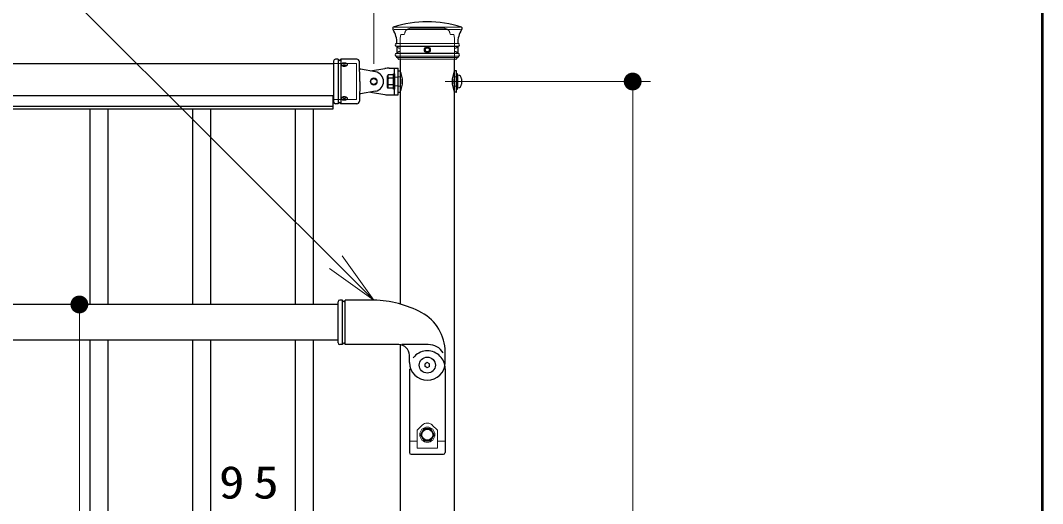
# Model space of a CAD drawing. Units: millimetres on the paper, scale 1:20. Extents: x -365 to 0, y 0 to 257.
# Drawn here: x -57.2 to 0, y 198 to 225.1 of the extents above; entities that cross this region are included whole.
import ezdxf

# ---------------------------------------------------------------- set-up
doc = ezdxf.new("R2010")
doc.units = ezdxf.units.MM
doc.linetypes.add('USER1', pattern=[4.5, 2.5, -2])
doc.layers.add('LY_1', color=7, linetype='Continuous', lineweight=25)
doc.layers.add('LY_3', color=7, linetype='Continuous', lineweight=13)
doc.styles.add('ＭＳ ゴシック', font='')
doc.styles.get('ＭＳ ゴシック').set_extended_font_data('MS Gothic')

# ---------------------------------------------------------------- blocks, each defined once
blk = doc.blocks.new('filled_dot')
at = {"color": 0, "linetype": 'Continuous', "lineweight": -2, "const_width": 1.25}
blk.add_lwpolyline([(-0.625, 0, 1), (0.625, 0, 1)], format="xyb", close=True, dxfattribs=at)

msp = doc.modelspace()

# ---------------------------------------------------------------- linework, layer by layer
at = {"layer": 'LY_1', "lineweight": 13}
for p, q in [((-37.455, 222.708), (-37.455, 236.633)), ((-33.455, 221.708), (-21.955, 221.708)), ((-22.955, 221.708), (-22.955, 166.708)), ((-39.223, 211.933), (-37.455, 209.458)), ((-37.455, 209.458), (-39.93, 211.226)), ((-37.455, 209.458), (-39.576, 211.58)), ((-53.942, 166.708), (-53.942, 209.208))]:
    msp.add_line(p, q, dxfattribs=at)
at = {"layer": 'LY_1', "color": 4}
for p, q in [((-36.38, 224.74), (-36.38, 224.64)), ((-32.53, 224.74), (-32.53, 224.64)), ((-36.18, 223.833), (-36.155, 223.848)), ((-32.73, 223.833), (-32.755, 223.848)), ((-36.18, 223.683), (-36.155, 223.669)), ((-36.18, 223.283), (-36.155, 223.298)), ((-36.155, 223.669), (-36.155, 223.298)), ((-32.73, 223.683), (-32.755, 223.669)), ((-32.755, 223.669), (-32.755, 223.298)), ((-32.73, 223.283), (-32.755, 223.298)), ((-36.18, 223.133), (-36.18, 223.081)), ((-35.968, 222.958), (-35.968, 209.231)), ((-32.943, 222.958), (-32.943, 166.708)), ((-32.73, 223.133), (-32.73, 223.081)), ((-36.093, 221.133), (-36.093, 222.283)), ((-36.068, 222.308), (-35.978, 222.308)), ((-35.968, 222.298), (-35.978, 222.308)), ((-32.943, 222.298), (-32.933, 222.308)), ((-32.843, 222.308), (-32.933, 222.308)), ((-32.818, 221.133), (-32.818, 222.283)), ((-36.068, 221.108), (-35.978, 221.108)), ((-35.968, 221.118), (-35.978, 221.108)), ((-32.943, 221.118), (-32.933, 221.108)), ((-32.843, 221.108), (-32.933, 221.108)), ((-35.968, 206.952), (-35.968, 166.708)), ((-35.455, 205.608), (-35.455, 200.908)), ((-33.455, 205.608), (-33.455, 200.908)), ((-34.643, 202.233), (-34.83, 201.908)), ((-34.267, 202.233), (-34.643, 202.233)), ((-34.08, 201.908), (-34.267, 202.233)), ((-34.83, 201.908), (-34.643, 201.583)), ((-34.643, 201.583), (-34.267, 201.583)), ((-34.267, 201.583), (-34.08, 201.908)), ((-35.355, 200.808), (-33.555, 200.808))]:
    msp.add_line(p, q, dxfattribs=at)
at = {"layer": 'LY_1', "color": 120, "lineweight": 13}
for p, q in [((-36.312, 224.758), (-34.455, 224.758)), ((-36.312, 224.633), (-34.455, 224.633)), ((-32.598, 224.758), (-34.455, 224.758)), ((-32.598, 224.633), (-34.455, 224.633)), ((-32.755, 223.848), (-36.155, 223.848)), ((-32.755, 223.669), (-36.155, 223.669)), ((-32.755, 223.298), (-36.155, 223.298)), ((-34.455, 223.058), (-36.131, 223.058)), ((-34.455, 223.058), (-32.779, 223.058))]:
    msp.add_line(p, q, dxfattribs=at)
at = {"layer": 'LY_1', "color": 4, "linetype": 'USER1', "lineweight": 13}
for p, q in [((-35.38, 224.692), (-34.455, 224.692)), ((-33.53, 224.692), (-34.455, 224.692)), ((-35.943, 224.342), (-35.98, 224.142)), ((-35.98, 224.142), (-35.98, 222.973)), ((-35.943, 224.342), (-35.777, 224.342)), ((-33.133, 224.342), (-32.968, 224.342)), ((-32.968, 224.342), (-32.93, 224.142)), ((-32.93, 224.142), (-32.93, 222.973)), ((-36.155, 223.646), (-36.055, 223.583)), ((-36.155, 223.321), (-36.055, 223.383)), ((-36.055, 223.583), (-35.98, 223.583)), ((-36.055, 223.383), (-35.98, 223.383)), ((-32.855, 223.583), (-32.93, 223.583)), ((-32.855, 223.383), (-32.93, 223.383)), ((-32.755, 223.646), (-32.855, 223.583)), ((-32.755, 223.321), (-32.855, 223.383)), ((-35.98, 222.973), (-35.995, 222.958)), ((-32.93, 222.973), (-32.915, 222.958)), ((-35.968, 221.708), (-35.968, 222.298)), ((-32.943, 221.708), (-32.943, 222.298)), ((-36.293, 221.958), (-36.093, 221.958)), ((-36.093, 221.971), (-35.968, 221.971)), ((-35.968, 221.118), (-35.968, 221.708)), ((-32.818, 221.971), (-32.943, 221.971)), ((-32.943, 221.118), (-32.943, 221.708)), ((-36.293, 221.458), (-36.093, 221.458)), ((-36.093, 221.446), (-35.968, 221.446)), ((-32.818, 221.446), (-32.943, 221.446))]:
    msp.add_line(p, q, dxfattribs=at)
at = {"layer": 'LY_1', "color": 4, "lineweight": 13}
for p, q in [((-36.18, 223.833), (-32.73, 223.833)), ((-32.73, 223.833), (-36.18, 223.833)), ((-32.73, 223.683), (-36.18, 223.683)), ((-32.73, 223.283), (-36.18, 223.283)), ((-36.18, 223.133), (-32.73, 223.133)), ((-32.73, 223.133), (-36.18, 223.133)), ((-32.853, 222.958), (-36.058, 222.958)), ((-35.03, 202.154), (-34.736, 202.443)), ((-35.03, 202.154), (-35.03, 201.15)), ((-33.88, 202.154), (-34.175, 202.443)), ((-33.88, 202.154), (-33.88, 201.15)), ((-35.455, 201.538), (-35.03, 201.538)), ((-33.88, 201.538), (-33.455, 201.538)), ((-35.03, 201.15), (-33.88, 201.15))]:
    msp.add_line(p, q, dxfattribs=at)
at = {"layer": 'LY_1', "color": 21}
for p, q in [((-39.705, 222.708), (-129.205, 222.708)), ((-39.73, 220.708), (-39.705, 220.708))]:
    msp.add_line(p, q, dxfattribs=at)
at = {"layer": 'LY_1', "color": 94}
for p, q in [((-39.705, 222.858), (-39.705, 220.558)), ((-39.455, 222.958), (-39.605, 222.958)), ((-39.455, 222.958), (-39.455, 220.458)), ((-38.405, 222.958), (-39.305, 222.958)), ((-39.305, 222.958), (-39.305, 220.458)), ((-38.226, 221.708), (-38.255, 222.812)), ((-37.358, 222.25), (-38.204, 222.401)), ((-38.226, 221.708), (-38.255, 220.604)), ((-37.358, 221.167), (-38.204, 221.016)), ((-39.455, 220.458), (-39.605, 220.458)), ((-38.405, 220.458), (-39.305, 220.458))]:
    msp.add_line(p, q, dxfattribs=at)
at = {"layer": 'LY_1', "color": 94, "linetype": 'USER1', "lineweight": 13}
for p, q in [((-39.705, 222.721), (-38.43, 222.721)), ((-38.43, 222.721), (-38.43, 220.696)), ((-39.705, 220.696), (-38.43, 220.696))]:
    msp.add_line(p, q, dxfattribs=at)
at = {"layer": 'LY_1', "color": 190}
for p, q in [((-37.634, 222.299), (-36.839, 222.436)), ((-36.583, 222.458), (-36.093, 222.458)), ((-36.293, 220.958), (-36.293, 222.458)), ((-36.093, 220.958), (-36.093, 222.458)), ((-37.634, 221.118), (-36.839, 220.98)), ((-36.583, 220.958), (-36.093, 220.958)), ((-129.18, 220.923), (-39.73, 220.923)), ((-39.73, 220.183), (-39.73, 220.923)), ((-129.18, 220.333), (-39.73, 220.333)), ((-129.18, 220.183), (-39.73, 220.183)), ((-39.455, 209.208), (-129.205, 209.208)), ((-39.455, 207.208), (-129.205, 207.208))]:
    msp.add_line(p, q, dxfattribs=at)
at = {"layer": 'LY_1'}
for p, q in [((-36.353, 222.133), (-36.293, 222.133)), ((-36.353, 221.283), (-36.353, 222.133)), ((-36.293, 222.133), (-36.293, 221.283)), ((-32.758, 222.133), (-32.818, 222.133)), ((-32.818, 222.133), (-32.818, 221.283)), ((-32.758, 221.283), (-32.758, 222.133)), ((-36.641, 222.084), (-36.678, 222.021)), ((-36.678, 221.396), (-36.678, 222.021)), ((-36.353, 222.084), (-36.641, 222.084)), ((-36.353, 221.896), (-36.641, 221.896)), ((-36.353, 222.084), (-36.353, 221.333)), ((-36.641, 221.333), (-36.678, 221.396)), ((-36.353, 221.521), (-36.641, 221.521)), ((-36.353, 221.333), (-36.641, 221.333)), ((-36.293, 221.283), (-36.353, 221.283)), ((-32.818, 221.283), (-32.758, 221.283)), ((-39.455, 207.058), (-39.455, 209.358)), ((-39.205, 209.458), (-39.355, 209.458)), ((-39.205, 206.958), (-39.205, 209.458)), ((-37.455, 209.458), (-39.055, 209.458)), ((-39.055, 206.958), (-39.055, 209.458)), ((-39.205, 206.958), (-39.355, 206.958)), ((-36.055, 206.958), (-39.055, 206.958)), ((-34.405, 206.958), (-35.877, 206.958)), ((-35.455, 205.958), (-35.455, 206.358)), ((-33.455, 205.958), (-33.455, 206.543)), ((-34.455, 205.953), (-34.58, 205.881)), ((-34.58, 205.736), (-34.58, 205.881)), ((-34.455, 205.664), (-34.58, 205.736)), ((-34.33, 205.881), (-34.455, 205.953)), ((-34.33, 205.736), (-34.455, 205.664)), ((-34.33, 205.736), (-34.33, 205.881))]:
    msp.add_line(p, q, dxfattribs=at)
at = {"layer": 'LY_1', "color": 131}
for p, q in [((-32.738, 222.058), (-32.758, 222.058)), ((-32.758, 222.058), (-32.758, 221.358)), ((-32.538, 221.858), (-32.538, 221.558)), ((-32.738, 221.358), (-32.758, 221.358))]:
    msp.add_line(p, q, dxfattribs=at)
at = {"layer": 'LY_1', "color": 40}
for p, q in [((-53.33, 209.208), (-53.33, 220.183)), ((-52.33, 209.208), (-52.33, 220.183)), ((-47.58, 209.208), (-47.58, 220.183)), ((-46.58, 209.208), (-46.58, 220.183)), ((-41.83, 209.208), (-41.83, 220.183)), ((-40.83, 209.208), (-40.83, 220.183)), ((-53.33, 173.233), (-53.33, 207.208)), ((-52.33, 173.233), (-52.33, 207.208)), ((-47.58, 173.233), (-47.58, 207.208)), ((-46.58, 173.233), (-46.58, 207.208)), ((-41.83, 173.233), (-41.83, 207.208)), ((-40.83, 173.233), (-40.83, 207.208))]:
    msp.add_line(p, q, dxfattribs=at)
at = {"layer": 'LY_1', "lineweight": 13}
msp.add_lwpolyline([(-37.455, 209.458), (-54.584, 226.587), (-94.413, 226.587)], dxfattribs=at)
at = {"layer": 'LY_1', "color": 94}
for points in [[(-39.268, 222.658), (-39.267, 222.667), (-39.265, 222.676), (-39.262, 222.685), (-39.258, 222.694), (-39.252, 222.702), (-39.246, 222.71), (-39.238, 222.718), (-39.23, 222.725), (-39.22, 222.732), (-39.21, 222.738), (-39.198, 222.743), (-39.186, 222.748), (-39.174, 222.752), (-39.161, 222.756), (-39.147, 222.759), (-39.133, 222.761), (-39.119, 222.762), (-39.105, 222.762), (-39.091, 222.762), (-39.077, 222.761), (-39.063, 222.759), (-39.05, 222.756), (-39.036, 222.752), (-39.024, 222.748), (-39.012, 222.743), (-39.001, 222.738), (-38.99, 222.732), (-38.981, 222.725), (-38.972, 222.718), (-38.964, 222.71), (-38.958, 222.702), (-38.952, 222.694), (-38.948, 222.685), (-38.945, 222.676), (-38.943, 222.667), (-38.943, 222.658), (-38.943, 222.649), (-38.945, 222.64), (-38.948, 222.631), (-38.952, 222.622), (-38.958, 222.614), (-38.964, 222.606), (-38.972, 222.598), (-38.981, 222.591), (-38.99, 222.584), (-39.001, 222.578), (-39.012, 222.572), (-39.024, 222.567), (-39.036, 222.563), (-39.05, 222.56), (-39.063, 222.557), (-39.077, 222.555), (-39.091, 222.554), (-39.105, 222.553), (-39.119, 222.554), (-39.133, 222.555), (-39.147, 222.557), (-39.161, 222.56), (-39.174, 222.563), (-39.186, 222.567), (-39.198, 222.572), (-39.21, 222.578), (-39.22, 222.584), (-39.23, 222.591), (-39.238, 222.598), (-39.246, 222.606), (-39.252, 222.614), (-39.258, 222.622), (-39.262, 222.631), (-39.265, 222.64), (-39.267, 222.649)], [(-39.268, 220.759), (-39.267, 220.768), (-39.265, 220.777), (-39.262, 220.786), (-39.258, 220.795), (-39.252, 220.803), (-39.246, 220.811), (-39.238, 220.819), (-39.23, 220.826), (-39.22, 220.833), (-39.21, 220.839), (-39.198, 220.844), (-39.186, 220.849), (-39.174, 220.854), (-39.161, 220.857), (-39.147, 220.86), (-39.133, 220.862), (-39.119, 220.863), (-39.105, 220.863), (-39.091, 220.863), (-39.077, 220.862), (-39.063, 220.86), (-39.05, 220.857), (-39.036, 220.854), (-39.024, 220.849), (-39.012, 220.844), (-39.001, 220.839), (-38.99, 220.833), (-38.981, 220.826), (-38.972, 220.819), (-38.964, 220.811), (-38.958, 220.803), (-38.952, 220.795), (-38.948, 220.786), (-38.945, 220.777), (-38.943, 220.768), (-38.943, 220.759), (-38.943, 220.75), (-38.945, 220.741), (-38.948, 220.732), (-38.952, 220.723), (-38.958, 220.715), (-38.964, 220.707), (-38.972, 220.699), (-38.981, 220.692), (-38.99, 220.685), (-39.001, 220.679), (-39.012, 220.673), (-39.024, 220.668), (-39.036, 220.664), (-39.05, 220.661), (-39.063, 220.658), (-39.077, 220.656), (-39.091, 220.655), (-39.105, 220.654), (-39.119, 220.655), (-39.133, 220.656), (-39.147, 220.658), (-39.161, 220.661), (-39.174, 220.664), (-39.186, 220.668), (-39.198, 220.673), (-39.21, 220.679), (-39.22, 220.685), (-39.23, 220.692), (-39.238, 220.699), (-39.246, 220.707), (-39.252, 220.715), (-39.258, 220.723), (-39.262, 220.732), (-39.265, 220.741), (-39.267, 220.75)]]:
    msp.add_lwpolyline(points, close=True, dxfattribs=at)
for points in [[(-39.205, 222.575), (-39.205, 222.584), (-39.204, 222.592), (-39.2, 222.601), (-39.195, 222.609), (-39.189, 222.616), (-39.181, 222.623), (-39.171, 222.629), (-39.161, 222.635), (-39.149, 222.639), (-39.137, 222.642), (-39.123, 222.644), (-39.11, 222.645), (-39.097, 222.645), (-39.083, 222.644), (-39.071, 222.642), (-39.058, 222.638), (-39.047, 222.633), (-39.037, 222.628), (-39.027, 222.622), (-39.02, 222.615), (-39.013, 222.607), (-39.009, 222.599), (-39.006, 222.59), (-39.005, 222.582), (-39.005, 222.579), (-39.006, 222.575)], [(-39.205, 220.841), (-39.205, 220.833), (-39.203, 220.824), (-39.2, 220.815), (-39.195, 220.807), (-39.188, 220.799), (-39.179, 220.792), (-39.169, 220.786), (-39.158, 220.781), (-39.145, 220.777), (-39.132, 220.774), (-39.119, 220.772), (-39.105, 220.771), (-39.091, 220.772), (-39.078, 220.774), (-39.065, 220.777), (-39.052, 220.781), (-39.041, 220.786), (-39.031, 220.792), (-39.023, 220.799), (-39.016, 220.807), (-39.01, 220.815), (-39.007, 220.824), (-39.005, 220.833), (-39.006, 220.841)]]:
    msp.add_lwpolyline(points, dxfattribs=at)
at = {"layer": 'LY_1', "color": 4, "linetype": 'USER1', "lineweight": 13}
for points in [[(-35.968, 221.446), (-35.965, 221.448), (-35.962, 221.455), (-35.959, 221.466), (-35.956, 221.481), (-35.954, 221.5), (-35.951, 221.523), (-35.949, 221.549), (-35.948, 221.577), (-35.946, 221.608), (-35.945, 221.64), (-35.945, 221.674), (-35.945, 221.708), (-35.945, 221.743), (-35.945, 221.776), (-35.946, 221.809), (-35.948, 221.84), (-35.949, 221.868), (-35.951, 221.894), (-35.954, 221.917), (-35.956, 221.936), (-35.959, 221.951), (-35.962, 221.962), (-35.965, 221.969), (-35.968, 221.971)], [(-32.943, 221.446), (-32.946, 221.448), (-32.949, 221.455), (-32.951, 221.466), (-32.954, 221.481), (-32.957, 221.5), (-32.959, 221.523), (-32.961, 221.549), (-32.962, 221.577), (-32.964, 221.608), (-32.965, 221.64), (-32.965, 221.674), (-32.966, 221.708), (-32.965, 221.743), (-32.965, 221.776), (-32.964, 221.809), (-32.962, 221.84), (-32.961, 221.868), (-32.959, 221.894), (-32.957, 221.917), (-32.954, 221.936), (-32.951, 221.951), (-32.949, 221.962), (-32.946, 221.969), (-32.943, 221.971)]]:
    msp.add_lwpolyline(points, dxfattribs=at)
at = {"layer": 'LY_1', "color": 4}
for centre, radius in [((-34.455, 223.483), 0.163), ((-34.455, 223.483), 0.113), ((-34.455, 201.908), 0.312)]:
    msp.add_circle(centre, radius, dxfattribs=at)
at = {"layer": 'LY_1', "color": 94, "lineweight": 13}
msp.add_circle((-37.455, 221.708), 0.2, dxfattribs=at)
at = {"layer": 'LY_1', "color": 94}
msp.add_circle((-37.455, 221.708), 0.17, dxfattribs=at)
at = {"layer": 'LY_1'}
msp.add_circle((-34.455, 205.808), 0.45, dxfattribs=at)
at = {"layer": 'LY_1', "color": 4, "lineweight": 13}
msp.add_circle((-34.455, 201.908), 0.425, dxfattribs=at)
at = {"layer": 'LY_1', "color": 4}
for centre, radius, start, end in [((-34.455, 218.732), 6.326, 90, 107.55), ((-34.455, 218.732), 6.326, 72.45, 90), ((-36.355, 224.74), 0.025, 107.55, 180), ((-36.355, 224.64), 0.025, 180, 211.6923), ((-37.639, 223.848), 1.484, 0, 31.6923), ((-31.271, 223.848), 1.484, 148.3077, 180), ((-32.555, 224.74), 0.025, 0, 72.45), ((-32.555, 224.64), 0.025, 328.3077, 0), ((-36.18, 223.758), 0.075, 90, 270), ((-32.73, 223.758), 0.075, 270, 90), ((-36.18, 223.208), 0.075, 90, 270), ((-32.73, 223.208), 0.075, 270, 90), ((-36.155, 223.081), 0.025, 180, 258.463), ((-36.18, 222.958), 0.1, 11.537, 78.463), ((-36.058, 222.983), 0.025, 191.537, 270), ((-32.853, 222.983), 0.025, 270, 348.463), ((-32.73, 222.958), 0.1, 101.537, 168.463), ((-32.755, 223.081), 0.025, 281.537, 0), ((-36.068, 222.283), 0.025, 90, 180), ((-37.344, 221.708), 1.498, 336.8025, 23.1975), ((-31.566, 221.708), 1.498, 156.8024, 203.1976), ((-32.843, 222.283), 0.025, 0, 90), ((-36.068, 221.133), 0.025, 180, 270), ((-32.843, 221.133), 0.025, 270, 0), ((-35.355, 200.908), 0.1, 180, 270), ((-33.555, 200.908), 0.1, 270, 0)]:
    msp.add_arc(centre, radius, start, end, dxfattribs=at)
at = {"layer": 'LY_1', "color": 4, "linetype": 'USER1', "lineweight": 13}
for centre, radius, start, end in [((-35.38, 224.342), 0.35, 90, 172.8192), ((-33.53, 224.342), 0.35, 7.1808, 90), ((-35.777, 224.392), 0.05, 270, 352.8192), ((-33.133, 224.392), 0.05, 187.1808, 270)]:
    msp.add_arc(centre, radius, start, end, dxfattribs=at)
at = {"layer": 'LY_1', "color": 94}
for centre, radius, start, end in [((-39.605, 222.858), 0.1, 90, 180), ((-39.38, 222.958), 0.075, 180, 0), ((-38.405, 222.808), 0.15, 1.5, 90), ((-38.196, 222.45), 0.05, 181.5, 259.8551), ((-37.455, 221.708), 0.55, 280.1449, 79.8551), ((-38.196, 220.966), 0.05, 100.1449, 178.5), ((-39.605, 220.558), 0.1, 180, 270), ((-39.38, 220.458), 0.075, 0, 180), ((-38.405, 220.608), 0.15, 270, 358.5)]:
    msp.add_arc(centre, radius, start, end, dxfattribs=at)
at = {"layer": 'LY_1', "color": 94, "lineweight": 13}
for centre, start, end in [((-39.605, 222.858), 90, 180), ((-39.605, 220.558), 180, 270)]:
    msp.add_arc(centre, 0.1, start, end, dxfattribs=at)
at = {"layer": 'LY_1', "color": 190}
for centre, start, end in [((-36.583, 220.958), 90, 99.8045), ((-36.583, 222.458), 260.1956, 270)]:
    msp.add_arc(centre, 1.5, start, end, dxfattribs=at)
at = {"layer": 'LY_1'}
for centre, radius, start, end in [((-36.504, 221.99), 0.166, 145.6159, 214.3841), ((-36.049, 221.708), 0.621, 162.4121, 197.5879), ((-36.504, 221.427), 0.166, 145.6158, 214.3842), ((-39.355, 209.358), 0.1, 90, 180), ((-39.13, 209.458), 0.075, 180, 0), ((-37.613, 203.46), 6, 61.7339, 88.496), ((-35.955, 206.543), 2.5, 0, 61.7339), ((-39.355, 207.058), 0.1, 180, 270), ((-39.13, 206.958), 0.075, 0, 180), ((-36.055, 206.358), 0.6, 0, 90), ((-34.405, 205.958), 1, 32.5025, 90), ((-34.455, 205.958), 1, 180, 0)]:
    msp.add_arc(centre, radius, start, end, dxfattribs=at)
at = {"layer": 'LY_1', "color": 131}
for centre, start, end in [((-32.738, 221.858), 0, 90), ((-32.738, 221.558), 270, 0)]:
    msp.add_arc(centre, 0.2, start, end, dxfattribs=at)
at = {"layer": 'LY_1', "color": 4, "linetype": 'USER1'}
msp.add_arc((-34.455, 205.608), 1, 0, 180, dxfattribs=at)
at = {"layer": 'LY_1', "color": 4, "lineweight": 13}
msp.add_arc((-34.455, 202.158), 0.4, 45.4617, 134.5383, dxfattribs=at)
at = {"layer": 'LY_3', "lineweight": 50}
msp.add_line((0, 0), (0, 257), dxfattribs=at)

# ---------------------------------------------------------------- block references
at = {"layer": 'LY_1', "lineweight": 13, "xscale": 0.4, "yscale": 0.4, "rotation": 270}
for p in [(-22.955, 221.708), (-53.942, 209.208)]:
    msp.add_blockref('filled_dot', p, dxfattribs=at)

# ---------------------------------------------------------------- texts
at = {"layer": 'LY_1', "insert": (-44.205, 198.296), "char_height": 1.833, "attachment_point": 8, "style": 'ＭＳ ゴシック'}
msp.add_mtext('\\T1.34;\\W1.15;95', dxfattribs=at)

doc.saveas('drawing.dxf')
